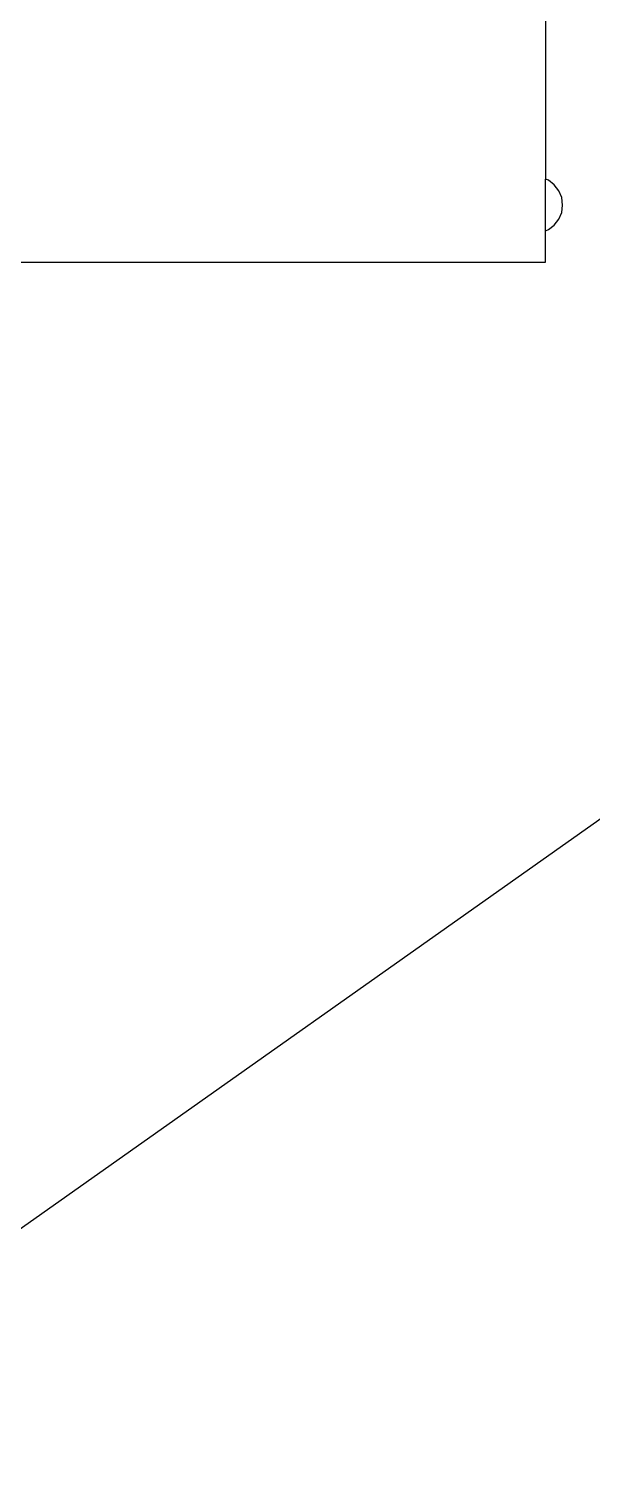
# Model space of a CAD drawing. Header units: millimetres. Extents: x -41292 to 298682, y -22072 to 33155.
# Drawn here: x 27392 to 27886, y -10591 to -9335 of the extents above; entities that cross this region are included whole.
import ezdxf

# ---------------------------------------------------------------- set-up
doc = ezdxf.new("R2010")
doc.units = ezdxf.units.MM

# ---------------------------------------------------------------- blocks, each defined once
blk = doc.blocks.new('rmfnasesx')
for p, q in [((55307.9, 6650.3), (55307.9, 6045.7)), ((55310.4, 6044.7), (55307.9, 6045.7)), ((55307.9, 6000.3), (55307.9, 6045.7)), ((55315.6, 6040.7), (55310.4, 6044.7)), ((55319.6, 6035.5), (55315.6, 6040.7)), ((55322.1, 6029.5), (55319.6, 6035.5)), ((55322.9, 6023), (55322.1, 6029.5)), ((55319.6, 6010.5), (55322.1, 6016.5)), ((55322.1, 6016.5), (55322.9, 6023)), ((55310.4, 6001.4), (55315.6, 6005.3)), ((55315.6, 6005.3), (55319.6, 6010.5)), ((55307.9, 6000.3), (55310.4, 6001.4)), ((55307.9, 5973), (55307.9, 6000.3)), ((54843.8, 5973), (55307.9, 5973))]:
    blk.add_line(p, q)

msp = doc.modelspace()

# ---------------------------------------------------------------- linework, layer by layer
msp.add_lwpolyline([(42289.27, 153.15), (21289.27, -14696.85)])

# ---------------------------------------------------------------- block references
msp.add_blockref('rmfnasesx', (-27463.27, -15512.43))

doc.saveas('drawing.dxf')
